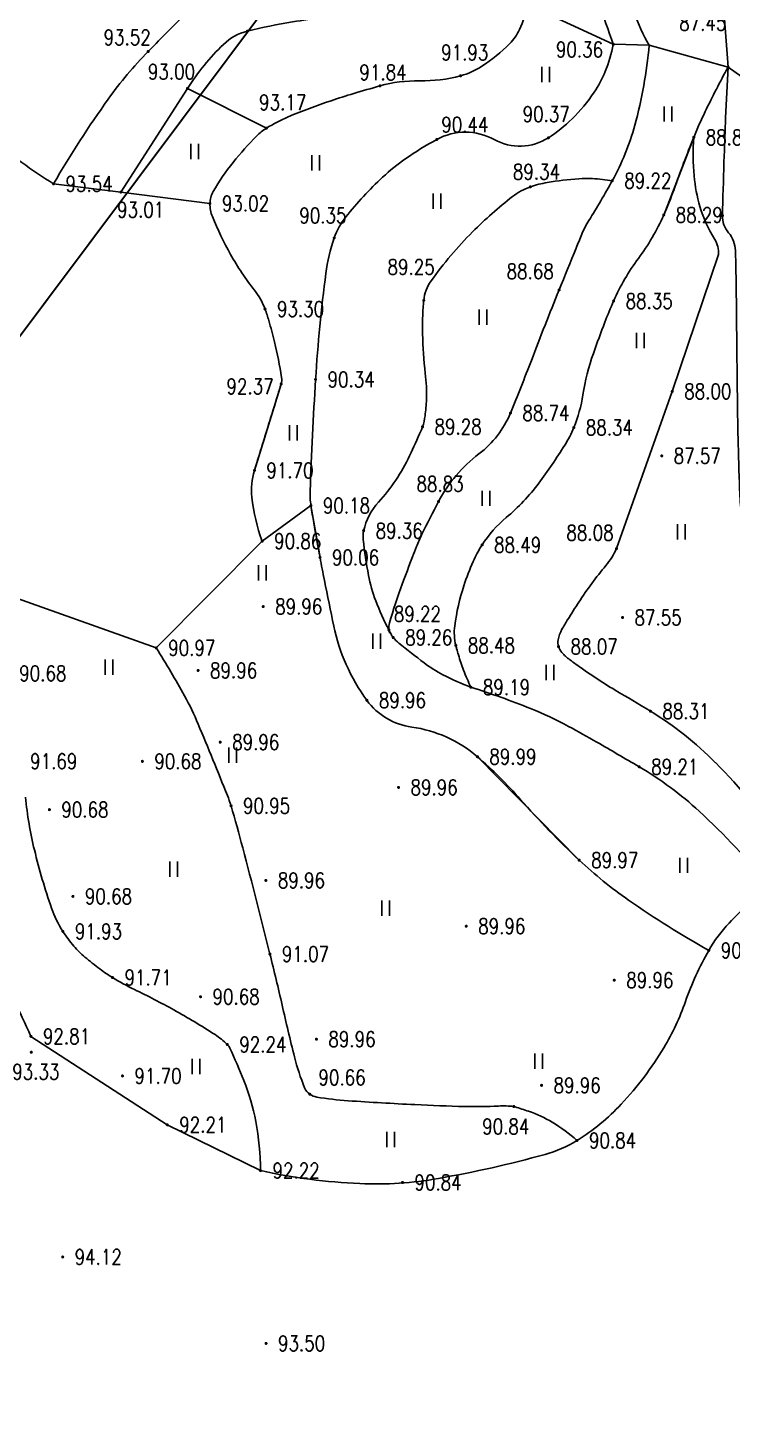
# Model space of a CAD drawing. Extents: x 532522 to 2902776, y -101917278 to 111238625.
# Drawn here: x 1084330 to 1130390, y 2896632 to 2987417 of the extents above; entities that cross this region are included whole.
import ezdxf
from ezdxf.enums import TextEntityAlignment as Align

# ---------------------------------------------------------------- set-up
doc = ezdxf.new("R2010")
doc.units = 0
doc.header["$LTSCALE"] = 1000
doc.header["$MEASUREMENT"] = 0
doc.layers.get('0').update_dxf_attribs({"linetype": 'CONTINUOUS'})
doc.layers.add('Õ÷μØºìÏß', color=20, linetype='CONTINUOUS')
doc.layers.add('新地形图', color=7, linetype='CONTINUOUS')
doc.styles.add('HZ', font='rs', dxfattribs={"width": 0.8, "bigfont": 'hztxt'})
doc.linetypes.add('10421', pattern='A,2,[150,AAA.SHX,S=1,R=0,X=0,Y=1],1e-11', length=2)

# ---------------------------------------------------------------- blocks, each defined once
blk = doc.blocks.new('GC121')
for p, q in [((-0.5, -0.64), (-0.5, 1.36)), ((-0.5, -0.64), (-0.5, 0.86)), ((0.5, -0.64), (0.5, 1.36))]:
    blk.add_line(p, q)
blk = doc.blocks.new('GC200')
at = {"linetype": 'Continuous', "const_width": 0.2, "flags": 128}
blk.add_lwpolyline([(-0.1, 0, 1), (0.1, 0, 1)], format="xyb", close=True, dxfattribs=at)
blk = doc.blocks.new('A$C22E77CCE')
at = {"layer": '新地形图', "color": 53, "linetype": 'Continuous'}
for p, q in [((273687, 424064), (130415, 232836)), ((245032, 363135), (250630, 360552)), ((252975, 360491), (250680, 360552)), ((252975, 360491), (258132, 359064)), ((265743, 353628), (258132, 359064)), ((222789, 357658), (218435, 350893)), ((253926, 349395), (255891, 354469)), ((218435, 350893), (214032, 351430)), ((224258, 350148), (218435, 350893)), ((257503, 346821), (254485, 337871)), ((227165, 332705), (228912, 338352)), ((254485, 337871), (250840, 327600)), ((230860, 330406), (227671, 328086)), ((230860, 330406), (231453, 327017)), ((220747, 321107), (227671, 328086)), ((206469, 326194), (220747, 321107)), ((241744, 314001), (248399, 307240)), ((212553, 295728), (221469, 289949)), ((221469, 289949), (227565, 286953))]:
    blk.add_line(p, q, dxfattribs=at)
at = {"layer": '新地形图', "color": 53, "linetype": 'Continuous', "flags": 128}
blk.add_lwpolyline([(274886, 425665), (129215, 231236)], dxfattribs=at)
at = {"layer": '新地形图', "color": 53, "linetype": '10421', "flags": 128}
for points in [[(254888, 383204, 0.054277), (253122, 382944, 0.065407), (251747, 382387, 0.022149), (250488, 381597, 0.063554), (250101, 381251, 0.084139), (249527, 380304, 0.126834), (249435, 379569, 0.003874), (249518, 378962, 0.001676), (249725, 377563, 0.006954), (251021, 369723, -0.014048), (251607, 365833, -0.027099), (251634, 365445, 0.01002), (251668, 364397, 0.06748), (252006, 362620, 0.052085), (252975, 360491)], [(256338, 374832, -0.011636), (256903, 372431, -0.026867), (257067, 371376, -0.000687), (257215, 369886, -0.000308), (257538, 366570, -0.004375), (257799, 363609, -0.002854), (258132, 359064)], [(230917, 370478, 0.005028), (227324, 367179, 0.008414), (225230, 365151, 0.001217), (222969, 362873, 0.000996), (220216, 360078, 0.038717), (217611, 356972, 0.023768), (214032, 351430)], [(239951, 364550, -0.009597), (236363, 363468, -0.012586), (233593, 362766, -0.016795), (229661, 362011, 0.022289), (226704, 361410, 0.130472), (225138, 360544, 0.061902), (222789, 357658)], [(245032, 363135, -0.058629), (244500, 361521, -0.087565), (243846, 360585, -0.051574), (242035, 359113, -0.079286), (240645, 358491, -0.070421), (237971, 358161, 0.072472), (235372, 357831, 0.005635), (233655, 357332, 0.006485), (232173, 356862, 0.020492), (229379, 355809, 0.037931), (227945, 355067, 0.061528), (227312, 354559, 0.021504), (225771, 352832, 0.043124), (224467, 350924, 0.125699), (224258, 350148, 0.099846), (224420, 349290, 0.031411), (225610, 346812, 0.038998), (227165, 344483, -0.077555), (227857, 343250, -0.01901), (228106, 342496, -0.010426), (228478, 341099, -0.020579), (228943, 338781, -0.114504), (228912, 338352, -0.000353), (228691, 337634, 0.000132), (228096, 335715, 0.000037), (227773, 334670, 0.00002), (227165, 332705, 0.102589), (226997, 330948, 0.06114), (227671, 328086)], [(250630, 360552, -0.045304), (250099, 358771, -0.054707), (249375, 357412, -0.047266), (247931, 355675, -0.054015), (246387, 354440, -0.273565), (242849, 354323, 0.254844), (239084, 354331, 0.028097), (237054, 353077, 0.034633), (235546, 351861, 0.037482), (233145, 349273, 0.084746), (232386, 347898, 0.050943), (231837, 345582, 0.01737), (231165, 338652, 0.006214), (230805, 331364, 0.047342), (230860, 330406, 0.005242), (231046, 329272, 0.002625), (231453, 327017, 0.00367), (231742, 325523, 0.00183), (232354, 322536, 0.053561), (233164, 320030, 0.052061), (234519, 317685, 0.204947), (237447, 315935, -0.145306), (241744, 314001, -0.03504), (244550, 311216, 0.025017), (248399, 307240, 0.035983), (251634, 304626, 0.024181), (256874, 301345)], [(258132, 359064, 0.002021), (257976, 355747, 0.002697), (257881, 353262, 0.000683), (257773, 349765, 0.005845), (257765, 349357, 0.17865), (258170, 348238, -0.169555), (258616, 347071, -0.001919), (258644, 345934, -0.002186), (258661, 344935, -0.000807), (258709, 340558, 0.000916), (258752, 336699, 0.003205), (258788, 334842, 0.001756), (258888, 331455, 0.024815), (259020, 329855, 0.029063), (259279, 328508, 0.065053), (259719, 327401, 0.054924), (260535, 326253, 0.018535), (261693, 325046, -0.00655), (265049, 321712, -0.007596), (267177, 319474, -0.005081), (270272, 316051)], [(250563, 351635, 0.022835), (249269, 351771, 0.033229), (248373, 351765, 0.023043), (246312, 351517, 0.042106), (245210, 351236, 0.081908), (244043, 350601, 0.031073), (241432, 348297, 0.041608), (238713, 345085, 0.130722), (238234, 343812, 0.016119), (238167, 342810, 0.013728), (238158, 341631, 0.02455), (238337, 339050, -0.037176), (238412, 337341, -0.027763), (238320, 336272, -0.040675), (238158, 335558, -0.029639), (238062, 335304, -0.004442), (237307, 333665, -0.074918), (235278, 330634, 0.131113), (234307, 328763, 0.082209), (234276, 328188, 0.019823), (234630, 325846, 0.042109), (235098, 324180, 0.034975), (235961, 322285)], [(206469, 326194, 0.016147), (205641, 324100, 0.032057), (205327, 323010, 0.003332), (204678, 319956, 0.011474), (204515, 319065, 0.01044), (204166, 316512, 0.008567), (203858, 313388, 0.014081), (203782, 311944, 0.041895), (203810, 311459, 0.068211), (203930, 311040, 0.020496), (204565, 309746, 0.023983), (205647, 307963, -0.009272), (208576, 303438, -0.019948), (210194, 300586, -0.012103), (212553, 295728)], [(235961, 322285, 0.016437), (236157, 321908, 0.047969), (236240, 321789, 0.044982), (236608, 321427, 0.011056), (238257, 320135, 0.040531), (239490, 319359, 0.029405), (241320, 318538)], [(220747, 321107, -0.014971), (222599, 317969, -0.026771), (223485, 316134, -0.003399), (225398, 311471, -0.023766), (225635, 310790, -0.007658), (226399, 308053, -0.003034), (228179, 301106, -0.005069), (228977, 297768, 0.004992), (229786, 294380, 0.035886), (230447, 292360, 0.146755), (230780, 291948, 0.108183), (231239, 291762, 0.025595), (233293, 291519, 0.004374), (237662, 291266, 0.005874), (240918, 291144, 0.020122), (243126, 291177, -0.044547), (244124, 291143, -0.046456), (244211, 291123, -0.004455), (245090, 290835, -0.054058), (246640, 290115, -0.045973), (248256, 288925)], [(241320, 318538, -0.019458), (245225, 317147, -0.029476), (247702, 315981, -0.005043), (249544, 314954, -0.003309), (252323, 313342, -0.052598), (256251, 310434, -0.038289), (260829, 305537)]]:
    blk.add_lwpolyline(points, format="xyb", dxfattribs=at)
for points in [[(222789, 357658), (227945, 355067)], [(212553, 295728), (221469, 289949)]]:
    blk.add_lwpolyline(points, dxfattribs=at)
at = {"layer": '新地形图', "color": 53, "linetype": 'Continuous'}
for centre, radius, start, end in [((329382, 389191), 83798, 198.00361, 199.98457), ((222888, 363199), 30208, 344.76845, 354.85607), ((328563, 321080), 80020, 151.66217, 154.00132), ((279648, 344937), 25597, 154.00132, 158.13776), ((236197, 359575), 16415, 331.06895, 344.76845), ((232087, 380525), 34242, 229.81771, 238.17978), ((348599, 317271), 99892, 158.13776, 160.22178), ((271663, 353356), 15811, 175.96531, 185.12218), ((202408, 378252), 55022, 327.92423, 331.06895), ((266046, 352853), 10171, 185.12218, 196.54547), ((231316, 359445), 24744, 336.03378, 340.22178), ((264795, 352481), 8866, 196.54547, 211.86288), ((254050, 345887), 5924, 147.92423, 157.51819), ((240299, 355452), 14913, 323.40667, 336.03378), ((425270, 275029), 191226, 157.51819, 157.81459), ((255894, 346948), 1614, 355.45833, 31.86288), ((1833424, -299210), 1711966, 157.814589, 157.91365), ((263851, 337965), 14422, 143.40667, 156.24811), ((472346, 253089), 243100, 157.91365, 159.07988), ((280998, 330419), 33155, 156.24811, 158.82789), ((315732, 316966), 70403, 158.82789, 160.59817), ((118268, 388441), 135967, 337.52045, 339.07988), ((263776, 335265), 15320, 160.59817, 171.07966), ((239155, 339129), 9603, 337.83026, 351.07966), ((237954, 338915), 6438, 307.18717, 337.52045), ((241230, 338284), 7363, 327.72709, 337.83026), ((214207, 355349), 39323, 323.35988, 327.72709), ((247538, 326284), 9417, 127.18717, 152.17387), ((235175, 339754), 13192, 309.85267, 323.35988), ((315543, 290389), 86314, 152.17387, 153.77395), ((248631, 323634), 7806, 129.85267, 147.43976), ((248484, 323424), 11560, 153.77395, 158.14713), ((249132, 323314), 8401, 147.43976, 155.86624), ((462494, 242257), 240449, 159.34809, 159.80016), ((269378, 315044), 34072, 158.14713, 159.34809), ((246382, 329632), 4900, 320.13572, 335.49491), ((255772, 320339), 15677, 155.86624, 162.03207), ((269499, 310327), 25218, 140.13572, 146.88956), ((273006, 311975), 38543, 159.80016, 163.77886), ((255065, 320568), 14934, 162.03207, 172.35424), ((297650, 291969), 58826, 146.88956, 148.21569), ((237083, 322426), 1130, 163.77886, 187.1684), ((243659, 322100), 3426, 172.35424, 194.00509), ((249278, 321198), 2299, 150.6841, 168.9776), ((262080, 314010), 16981, 148.21569, 150.6841), ((236516, 322354), 559, 187.1684, 209.35775), ((247867, 321473), 861, 168.9776, 199.08272), ((249519, 323561), 9465, 194.00509, 195.2486), ((281887, 332385), 43015, 195.2486, 195.83189), ((251472, 323760), 11400, 195.83189, 201.11699), ((248161, 321575), 1172, 199.08272, 220.3481), ((249646, 322836), 3120, 220.3481, 233.33713), ((255052, 325142), 15237, 201.11699, 205.68805), ((263677, 341686), 26619, 233.33713, 235.56504), ((284009, 371341), 62575, 235.56504, 237.01809), ((261647, 336882), 21496, 237.01809, 239.56001), ((164626, 171779), 170004, 58.65619, 59.56001), ((241398, 297829), 22414, 44.75535, 58.65619), ((231558, 288073), 36272, 33.83816, 44.75535), ((237681, 313918), 25615, 185.72481, 193.5734), ((251517, 317259), 39848, 193.5734, 199.29098), ((276007, 286326), 24483, 128.3121, 136.66629), ((220630, 306448), 7124, 199.29098, 212.83893), ((222193, 307456), 8984, 212.83893, 220.50949), ((265107, 296611), 9496, 136.66629, 150.09909), ((220174, 305732), 6329, 220.50949, 229.65098), ((228061, 315015), 18510, 229.65098, 233.52925), ((273937, 291533), 19683, 150.09909, 160.80179), ((224134, 309702), 11903, 233.52925, 238.36599), ((226088, 312874), 15629, 238.36599, 244.32545), ((197578, 253568), 50174, 61.00039, 64.32545), ((240028, 303340), 16224, 329.00958, 340.80179), ((199541, 257109), 46126, 57.10583, 61.00039), ((221886, 291657), 4981, 45.23548, 57.10583), ((224810, 294606), 828, 24.62261, 45.23548), ((180282, 274198), 49811, 21.97925, 24.62261), ((235208, 306235), 21846, 316.86837, 329.00958), ((213551, 287625), 13934, 10.52103, 21.97925), ((240683, 301106), 14344, 301.87003, 316.86837), ((208756, 286735), 18811, 0.66354, 10.52103), ((244075, 295650), 7919, 285.31575, 301.87003), ((225628, 363010), 77760, 280.04942, 285.31575), ((235721, 324113), 38045, 257.62186, 267.49336), ((235087, 309633), 23551, 267.49336, 280.04942)]:
    blk.add_arc(centre, radius, start, end, dxfattribs=at)
at = {"layer": '新地形图', "color": 53, "linetype": 'Continuous', "xscale": 500, "yscale": 500}
for name, p, zscale in [('GC200', (226704, 361410, 92905), 1000), ('GC200', (250630, 360552, 90361), 1000), ('GC200', (220216, 360078, 93520), 1000), ('GC121', (246203, 358396), 1000), ('GC200', (258132, 359064, 87745), 1000), ('GC200', (222789, 357658, 92997), 1000), ('GC200', (235372, 357831, 91839), 1000), ('GC200', (240645, 358491, 91931), 1000), ('GC121', (254215, 355815), 1000), ('GC200', (227945, 355067, 93174), 1000), ('GC200', (239084, 354331, 90445), 1000), ('GC200', (246387, 354440, 90374), 1000), ('GC200', (255891, 354469, 88817), 1000), ('GC121', (223251, 353373), 1000), ('GC121', (231173, 352633), 1000), ('GC200', (214032, 351430, 93538), 1000), ('GC200', (250563, 351635, 89216), 1000), ('GC200', (218435, 350893, 93012), 1000), ('GC121', (239108, 350119), 1000), ('GC200', (245210, 351236, 89338), 1000), ('GC200', (224258, 350148, 93022), 1000), ('GC200', (253926, 349395, 88293), 1000), ('GC200', (257765, 349357, 87725), 1000), ('GC200', (232386, 347898, 90347), 1000), ('GC200', (247085, 344496, 88683), 1000), ('GC200', (227857, 343250, 93299), 1000), ('GC200', (238234, 343812, 89254), 1000), ('GC121', (242106, 342544), 1000), ('GC200', (250651, 343774, 88348), 1000), ('GC121', (252395, 341020), 1000), ('GC200', (231165, 338652, 90339), 1000), ('GC200', (228912, 338352, 92367), 1000), ('GC200', (254485, 337871, 87997), 1000), ('GC200', (243903, 336454, 88744), 1000), ('GC121', (229716, 334985), 1000), ('GC200', (238158, 335558, 89283), 1000), ('GC200', (248048, 335506, 88342), 1000), ('GC200', (253796, 333654, 87570), 500), ('GC200', (227165, 332705, 91701), 1000), ('GC121', (242307, 330702), 1000), ('GC200', (230860, 330406, 90176), 1000), ('GC200', (239209, 330680, 88826), 1000), ('GC200', (234307, 328763, 89355), 1000), ('GC121', (255076, 328517), 1000), ('GC200', (227671, 328086, 90859), 1000), ('GC200', (242051, 327836, 88487), 1000), ('GC200', (231453, 327017, 90056), 1000), ('GC200', (250840, 327600, 88082), 1000), ('GC121', (227672, 325839), 1000), ('GC200', (227739, 323809, 89960), 500), ('GC200', (251236, 323096, 87550), 500), ('GC200', (235961, 322285, 89215), 1000), ('GC121', (235163, 321374), 1000), ('GC200', (236240, 321789, 89255), 1000), ('GC200', (220747, 321107, 90973), 1000), ('GC200', (240335, 321271, 88477), 1000), ('GC200', (247053, 321192, 88072), 1000), ('GC121', (217652, 319665), 1000), ('GC200', (223479, 319637, 89960), 500), ('GC121', (246482, 319330), 1000), ('GC200', (234519, 317685, 89962), 1000), ('GC200', (241320, 318538, 89189), 1000), ('GC200', (253057, 316973, 88313), 1000), ('GC200', (224929, 314950, 89960), 500), ('GC121', (225747, 313925), 1000), ('GC200', (219838, 313697, 90680), 500), ('GC200', (241744, 314001, 89990), 1000), ('GC200', (252323, 313342, 89211), 1000), ('GC200', (236590, 311995, 89960), 500), ('GC200', (213760, 310541, 90680), 500), ('GC200', (225635, 310790, 90953), 1000), ('GC121', (221889, 306463), 1000), ('GC200', (248399, 307240, 89970), 1000), ('GC121', (255221, 306723), 1000), ('GC200', (227914, 305918, 89960), 500), ('GC200', (215299, 304875, 90680), 500), ('GC121', (235747, 303925), 1000), ('GC200', (214644, 302585, 91926), 1000), ('GC200', (241016, 302923, 89960), 500), ('GC200', (256874, 301345, 90028), 1000), ('GC200', (228179, 301106, 91071), 1000), ('GC200', (217890, 299568, 91705), 1000), ('GC200', (250696, 299399, 89960), 500), ('GC200', (223642, 298318, 90680), 500), ('GC200', (212553, 295728, 92813), 1000), ('GC200', (225393, 295194, 92237), 1000), ('GC200', (231219, 295543, 89960), 500), ('GC200', (212577, 294691, 93326), 1000), ('GC121', (223338, 293571), 1000), ('GC121', (245747, 293925), 1000), ('GC200', (218539, 293138, 91700), 500), ('GC200', (245942, 292527, 89960), 500), ('GC200', (230780, 291948, 90663), 1000), ('GC200', (244124, 291143, 90842), 1000), ('GC200', (221469, 289949, 92213), 1000), ('GC121', (236068, 288815), 1000), ('GC200', (248256, 288925, 90844), 1000), ('GC200', (227565, 286953, 92223), 1000), ('GC200', (236847, 286177, 90840), 500), ('GC200', (214630, 281312, 94121), 1000), ('GC200', (227926, 275665, 93503), 1000)]:
    blk.add_blockref(name, p, dxfattribs=dict(at, zscale=zscale))
at = {"layer": '新地形图', "color": 53, "linetype": 'Continuous', "style": 'HZ', "width": 0.8}
for s, p in [('87.45', (256482, 361946)), ('93.52', (218846, 361000)), ('91.93', (240917, 360011)), ('90.36', (248421, 360209)), ('93.00', (221742, 358761)), ('91.84', (235573, 358715)), ('93.17', (229013, 356754)), ('90.37', (246245, 355986)), ('90.44', (240926, 355297)), ('88.82', (258216, 354469)), ('89.34', (245606, 352218)), ('93.54', (216357, 351430)), ('89.22', (252888, 351635)), ('93.02', (226583, 350148)), ('93.01', (219729, 349738)), ('90.35', (231645, 349363)), ('88.29', (256251, 349395)), ('89.25', (237412, 345997)), ('88.68', (245196, 345715)), ('88.35', (252976, 343774)), ('93.30', (230182, 343250)), ('92.37', (226879, 338198)), ('90.34', (233490, 338652)), ('88.00', (256810, 337871)), ('88.74', (246228, 336454)), ('89.28', (240483, 335558)), ('88.34', (250373, 335506)), ('87.57', (256121, 333654)), ('91.70', (229490, 332705)), ('88.83', (239301, 331822)), ('90.18', (233185, 330406)), ('89.36', (236632, 328763)), ('88.08', (249106, 328630)), ('90.86', (229996, 328086)), ('88.49', (244376, 327836)), ('90.06', (233778, 327017)), ('89.96', (230064, 323809)), ('89.22', (237822, 323328)), ('87.55', (253561, 323096)), ('89.26', (238565, 321789)), ('90.97', (223072, 321107)), ('88.48', (242660, 321271)), ('88.07', (249378, 321192)), ('90.68', (213330, 319445)), ('89.96', (225804, 319637)), ('89.19', (243645, 318538)), ('89.96', (236844, 317685)), ('88.31', (255382, 316973)), ('89.96', (227254, 314950)), ('91.69', (214043, 313701)), ('90.68', (222163, 313697)), ('89.99', (244069, 314001)), ('89.21', (254648, 313342)), ('89.96', (238915, 311995)), ('90.68', (216085, 310541)), ('90.95', (227960, 310790)), ('89.97', (250724, 307240)), ('89.96', (230239, 305918)), ('90.68', (217624, 304875)), ('89.96', (243341, 302923)), ('91.93', (216969, 302585)), ('91.07', (230504, 301106)), ('90.03', (259199, 301345)), ('91.71', (220215, 299568)), ('89.96', (253021, 299399)), ('90.68', (225967, 298318)), ('92.81', (214878, 295728)), ('89.96', (233544, 295543)), ('92.24', (227718, 295194)), ('93.33', (212873, 293414)), ('91.70', (220864, 293138)), ('90.66', (232893, 293039)), ('89.96', (248267, 292527)), ('92.21', (223794, 289949)), ('90.84', (243600, 289839)), ('90.84', (250581, 288925)), ('92.22', (229890, 286953)), ('90.84', (239172, 286177)), ('94.12', (216955, 281312)), ('93.50', (230251, 275665))]:
    blk.add_text(s, height=1000, dxfattribs=at).set_placement(p, align=Align.MIDDLE)

msp = doc.modelspace()

# ---------------------------------------------------------------- block references
at = {"layer": 'Õ÷μØºìÏß', "color": 1, "linetype": 'Continuous'}
msp.add_blockref('A$C22E77CCE', (871984, 2625789), dxfattribs=at)

doc.saveas('drawing.dxf')
